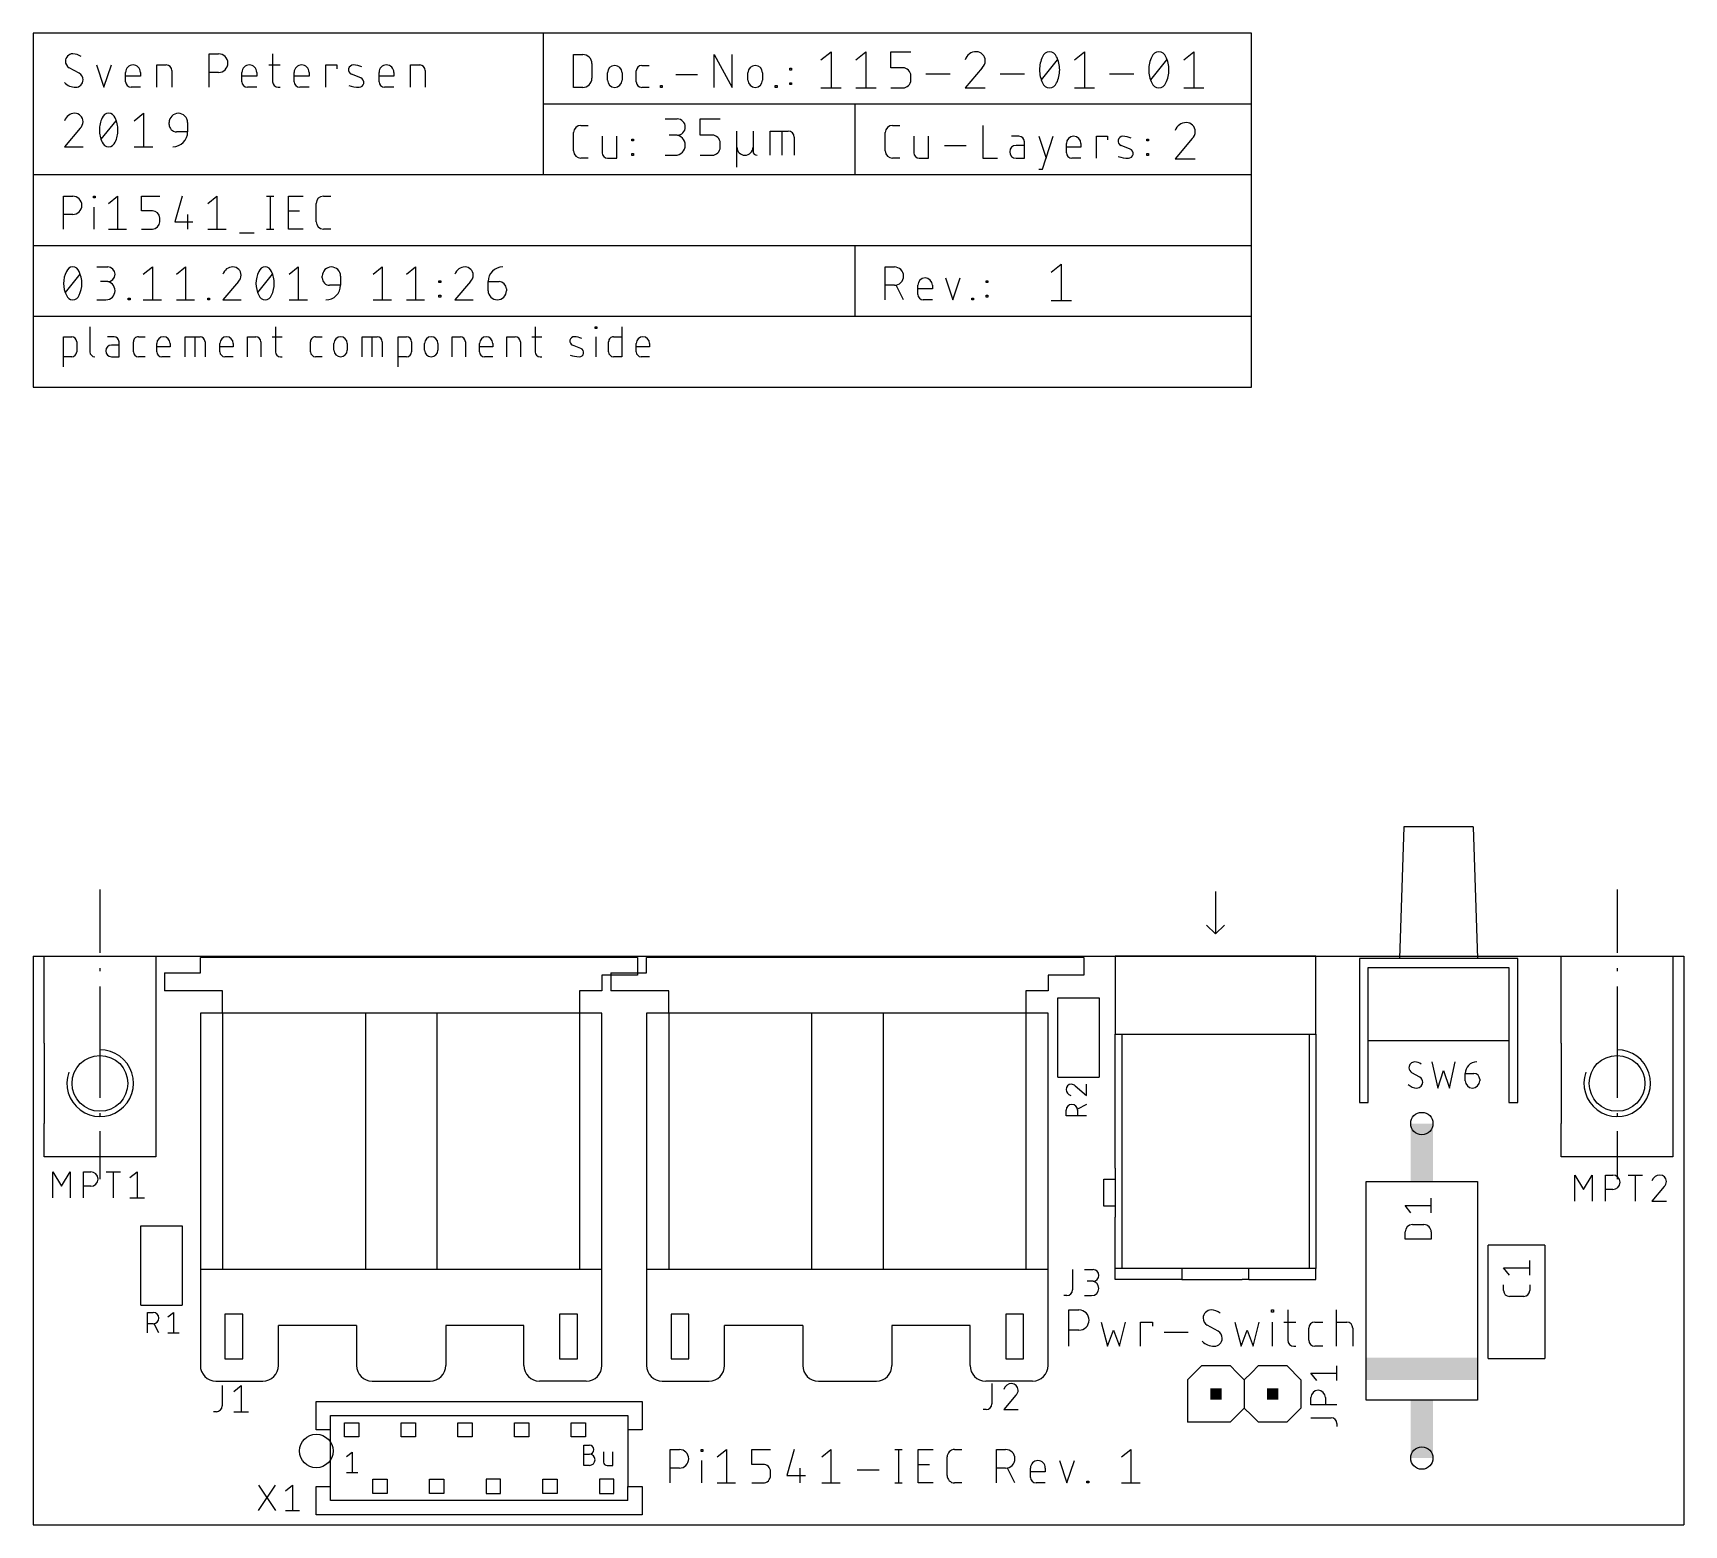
# Model space of a CAD drawing. Extents: x 0 to 74, y 0 to 66.9.
import ezdxf

# ---------------------------------------------------------------- set-up
doc = ezdxf.new("R2010")
doc.units = 0
for name, color, linetype in [('20', 30, 'CONTINUOUS'), ('21', 253, 'CONTINUOUS'), ('25', 253, 'CONTINUOUS'), ('48', 253, 'CONTINUOUS'), ('51', 253, 'CONTINUOUS')]:
    doc.layers.add(name, color=color, linetype=linetype)

# ---------------------------------------------------------------- blocks, each defined once
blk = doc.blocks.new('RECT')
blk.add_solid([(-0.5, -0.5), (0.5, -0.5), (-0.5, 0.5), (0.5, 0.5)])

msp = doc.modelspace()

# ---------------------------------------------------------------- linework, layer by layer
at = {"layer": '20'}
for p, q in [((0, 25.5), (0, 0)), ((0, 25.5), (74, 25.5)), ((74, 25.5), (74, 0)), ((0, 0), (74, 0))]:
    msp.add_line(p, q, dxfattribs=at)
msp.add_circle((12.6975, 3.3175), 0.7493, dxfattribs=at)
at = {"layer": '21'}
for p, q in [((2.5485, 53.7239), (2.5485, 52.602)), ((10.8694, 53.7239), (10.8694, 52.602)), ((22.5046, 53.7239), (22.5046, 52.602)), ((25.2019, 53.6491), (25.2019, 53.7239)), ((25.2019, 53.7239), (25.2767, 53.7239)), ((25.2767, 53.6491), (25.2019, 53.6491)), ((25.2767, 53.7239), (25.2767, 53.6491)), ((26.3968, 53.7239), (26.3968, 52.3777)), ((1.3589, 51.9289), (1.3589, 53.2751)), ((1.3589, 53.2751), (1.7328, 53.2751)), ((1.9572, 53.0508), (1.9572, 52.602)), ((3.632, 53.2751), (3.3329, 53.2751)), ((3.8564, 52.9012), (3.5199, 52.9012)), ((3.8564, 52.3777), (3.8564, 53.0508)), ((4.5006, 52.602), (4.5006, 53.0508)), ((4.725, 53.2751), (5.0241, 53.2751)), ((5.5481, 52.602), (5.5481, 52.976)), ((6.1464, 52.8264), (5.5481, 52.8264)), ((6.1464, 52.976), (6.1464, 52.8264)), ((6.813, 52.3777), (6.813, 53.2751)), ((6.813, 53.2751), (7.4861, 53.2751)), ((7.2617, 52.3777), (7.2617, 53.2751)), ((7.7105, 53.0508), (7.7105, 52.3777)), ((8.3771, 52.602), (8.3771, 52.976)), ((8.9754, 52.8264), (8.3771, 52.8264)), ((8.9754, 52.976), (8.9754, 52.8264)), ((9.609, 52.3777), (9.609, 53.2751)), ((9.609, 53.2751), (9.983, 53.2751)), ((10.2074, 53.0508), (10.2074, 52.3777)), ((10.7198, 53.2751), (11.1685, 53.2751)), ((12.44, 52.602), (12.44, 53.0508)), ((12.6643, 53.2751), (12.9635, 53.2751)), ((13.4875, 52.6768), (13.4875, 52.976)), ((14.0858, 52.976), (14.0858, 52.6768)), ((14.7524, 52.3777), (14.7524, 53.2751)), ((14.7524, 53.2751), (15.4255, 53.2751)), ((15.2011, 52.3777), (15.2011, 53.2751)), ((15.6498, 53.0508), (15.6498, 52.3777)), ((16.3706, 51.9289), (16.3706, 53.2751)), ((16.3706, 53.2751), (16.7446, 53.2751)), ((16.969, 53.0508), (16.969, 52.602)), ((17.5484, 52.6768), (17.5484, 52.976)), ((18.1467, 52.976), (18.1467, 52.6768)), ((18.7804, 52.3777), (18.7804, 53.2751)), ((18.7804, 53.2751), (19.1543, 53.2751)), ((19.3787, 53.0508), (19.3787, 52.3777)), ((20.0123, 52.602), (20.0123, 52.976)), ((20.6106, 52.8264), (20.0123, 52.8264)), ((20.6106, 52.976), (20.6106, 52.8264)), ((21.2443, 52.3777), (21.2443, 53.2751)), ((21.2443, 53.2751), (21.6182, 53.2751)), ((21.8426, 53.0508), (21.8426, 52.3777)), ((22.355, 53.2751), (22.8038, 53.2751)), ((24.5594, 52.7516), (24.1854, 52.9012)), ((25.2393, 52.3777), (25.2393, 53.2751)), ((25.7985, 52.602), (25.7985, 53.0508)), ((26.0229, 53.2751), (26.3968, 53.2751)), ((27.0391, 52.602), (27.0391, 52.976)), ((27.6374, 52.8264), (27.0391, 52.8264)), ((27.6374, 52.976), (27.6374, 52.8264)), ((1.7328, 52.3777), (1.3589, 52.3777)), ((3.5199, 52.3777), (3.8564, 52.3777)), ((5.0241, 52.3777), (4.725, 52.3777)), ((6.1464, 52.3777), (5.7725, 52.3777)), ((8.9754, 52.3777), (8.6014, 52.3777)), ((11.0937, 52.3777), (11.1685, 52.3777)), ((12.9635, 52.3777), (12.6643, 52.3777)), ((16.7446, 52.3777), (16.3706, 52.3777)), ((20.6106, 52.3777), (20.2367, 52.3777)), ((22.729, 52.3777), (22.8038, 52.3777)), ((26.3968, 52.3777), (26.0229, 52.3777)), ((27.6374, 52.3777), (27.2635, 52.3777)), ((61.45, 31.3), (61.25, 25.4)), ((64.55, 31.3), (61.45, 31.3)), ((64.55, 31.3), (64.75, 25.4)), ((53, 28.4), (53, 26.5)), ((53, 26.5), (52.6, 26.9)), ((53, 26.5), (53.4, 26.9)), ((0.5, 25.5), (5.5, 25.5)), ((0.5, 21.6), (0.5, 25.5)), ((5.5, 25.5), (5.5, 21.6)), ((27.1, 25.45), (7.5, 25.45)), ((7.5, 24.75), (7.5, 25.45)), ((27.1, 25.45), (27.1, 24.65)), ((47.1, 25.45), (27.5, 25.45)), ((27.5, 24.75), (27.5, 25.45)), ((47.1, 25.45), (47.1, 24.65)), ((57.5, 25.5), (48.5, 25.5)), ((48.5, 25.5), (48.5, 22)), ((57.5, 22), (57.5, 25.5)), ((61.25, 25.4), (59.45, 25.4)), ((59.45, 25.4), (59.45, 21.55)), ((64.75, 25.4), (61.25, 25.4)), ((66.55, 25.4), (64.75, 25.4)), ((66.55, 21.55), (66.55, 25.4)), ((68.5, 25.5), (73.5, 25.5)), ((68.5, 21.6), (68.5, 25.5)), ((73.5, 25.5), (73.5, 21.6)), ((5.9, 24.75), (5.9, 23.95)), ((5.9, 24.75), (7.5, 24.75)), ((27.1, 24.65), (25.5, 24.65)), ((25.5, 24.65), (25.5, 23.95)), ((25.9, 24.75), (25.9, 23.95)), ((25.9, 24.75), (27.5, 24.75)), ((47.1, 24.65), (45.5, 24.65)), ((45.5, 24.65), (45.5, 23.95)), ((59.85, 21.7), (59.85, 25)), ((59.85, 25), (66.15, 25)), ((66.15, 25), (66.15, 21.7)), ((8.5, 23.95), (5.9, 23.95)), ((8.5, 22.95), (8.5, 23.95)), ((25.5, 23.95), (24.5, 23.95)), ((24.5, 23.95), (24.5, 22.95)), ((28.5, 23.95), (25.9, 23.95)), ((28.5, 22.95), (28.5, 23.95)), ((45.5, 23.95), (44.5, 23.95)), ((44.5, 23.95), (44.5, 22.95)), ((8.5, 22.95), (7.5, 22.95)), ((7.5, 22.95), (7.5, 11.45)), ((10.3, 22.95), (8.5, 22.95)), ((8.5, 22.95), (8.5, 14.05)), ((14.9, 22.95), (12.7, 22.95)), ((18.1, 22.95), (14.9, 22.95)), ((14.9, 22.95), (14.9, 11.45)), ((20.3, 22.95), (18.1, 22.95)), ((18.1, 22.95), (18.1, 11.45)), ((24.5, 22.95), (22.7, 22.95)), ((25.5, 22.95), (24.5, 22.95)), ((24.5, 22.95), (24.5, 14.05)), ((25.5, 11.45), (25.5, 22.95)), ((28.5, 22.95), (27.5, 22.95)), ((27.5, 22.95), (27.5, 11.45)), ((30.3, 22.95), (28.5, 22.95)), ((28.5, 22.95), (28.5, 14.05)), ((34.9, 22.95), (32.7, 22.95)), ((38.1, 22.95), (34.9, 22.95)), ((34.9, 22.95), (34.9, 11.45)), ((40.3, 22.95), (38.1, 22.95)), ((38.1, 22.95), (38.1, 11.45)), ((44.5, 22.95), (42.7, 22.95)), ((45.5, 22.95), (44.5, 22.95)), ((44.5, 22.95), (44.5, 14.05)), ((45.5, 11.45), (45.5, 22.95)), ((45.9329, 20.072), (45.9329, 23.628)), ((45.9329, 23.628), (47.7871, 23.628)), ((47.7871, 23.628), (47.7871, 20.072)), ((48.5, 22), (48.8, 22)), ((48.5, 16), (48.5, 22)), ((48.8, 22), (57.2, 22)), ((48.8, 22), (48.8, 15.8)), ((57.2, 22), (57.5, 22)), ((57.2, 22), (57.2, 11.5)), ((57.5, 22), (57.5, 11.5)), ((59.85, 21.5), (59.85, 21.7)), ((66.15, 21.7), (59.85, 21.7)), ((66.15, 21.7), (66.15, 21.5)), ((45.9329, 20.072), (47.7871, 20.072)), ((59.45, 19.35), (59.45, 18.95)), ((59.85, 18.95), (59.85, 19.4)), ((66.15, 19.4), (66.15, 18.95)), ((66.55, 18.95), (66.55, 19.35)), ((59.45, 18.95), (59.85, 18.95)), ((66.15, 18.95), (66.55, 18.95)), ((0.5, 16.5), (0.5, 18)), ((5.5, 18), (5.5, 16.5)), ((68.5, 16.5), (68.5, 18)), ((73.5, 18), (73.5, 16.5)), ((5.5, 16.5), (0.5, 16.5)), ((73.5, 16.5), (68.5, 16.5)), ((59.75, 5.6), (59.75, 15.4)), ((59.75, 15.4), (64.75, 15.4)), ((64.75, 15.4), (64.75, 5.6)), ((4.8329, 9.852), (4.8329, 13.408)), ((4.8329, 13.408), (6.6871, 13.408)), ((6.6871, 13.408), (6.6871, 9.852)), ((48.5, 11.5), (48.5, 13.8)), ((48.8, 14), (48.8, 11.5)), ((8.5, 11.85), (8.5, 11.45)), ((24.5, 11.85), (24.5, 11.45)), ((28.5, 11.85), (28.5, 11.45)), ((44.5, 11.85), (44.5, 11.45)), ((65.23, 7.46), (65.23, 12.54)), ((67.77, 12.54), (65.23, 12.54)), ((67.77, 12.54), (67.77, 7.46)), ((7.5, 11.45), (7.5, 7.15)), ((8.5, 11.45), (7.5, 11.45)), ((10.9, 11.45), (8.5, 11.45)), ((14.9, 11.45), (12.1, 11.45)), ((18.1, 11.45), (14.9, 11.45)), ((20.9, 11.45), (18.1, 11.45)), ((24.5, 11.45), (22.1, 11.45)), ((25.5, 11.45), (24.5, 11.45)), ((25.5, 7.15), (25.5, 11.45)), ((27.5, 11.45), (27.5, 7.15)), ((28.5, 11.45), (27.5, 11.45)), ((30.9, 11.45), (28.5, 11.45)), ((34.9, 11.45), (32.1, 11.45)), ((38.1, 11.45), (34.9, 11.45)), ((40.9, 11.45), (38.1, 11.45)), ((44.5, 11.45), (42.1, 11.45)), ((45.5, 11.45), (44.5, 11.45)), ((45.5, 7.15), (45.5, 11.45)), ((48.8, 11.5), (48.5, 11.5)), ((48.5, 11), (48.5, 11.5)), ((51.5, 11.5), (48.8, 11.5)), ((51.8, 11.5), (51.5, 11.5)), ((51.5, 11.5), (51.5, 11)), ((54.5, 11.5), (54.2, 11.5)), ((57.2, 11.5), (54.5, 11.5)), ((54.5, 11), (54.5, 11.5)), ((57.5, 11.5), (57.2, 11.5)), ((57.5, 11), (57.5, 11.5)), ((51.5, 11), (48.5, 11)), ((51.5, 11), (51.8, 11)), ((54.5, 11), (54.2, 11)), ((54.5, 11), (57.5, 11)), ((4.8329, 9.852), (6.6871, 9.852)), ((46.4312, 8.0137), (46.4312, 9.6393)), ((46.4312, 9.6393), (46.8828, 9.6393)), ((55.5179, 9.549), (55.5179, 9.6393)), ((55.5179, 9.6393), (55.6082, 9.6393)), ((55.6082, 9.6393), (55.6082, 9.549)), ((56.2427, 9.6393), (56.2427, 8.2846)), ((58.4322, 8.0137), (58.4322, 9.6393)), ((8.6, 9.45), (8.6, 7.45)), ((9.4, 9.45), (8.6, 9.45)), ((9.4, 7.45), (9.4, 9.45)), ((11, 7.15), (11, 8.95)), ((14.5, 8.95), (11, 8.95)), ((14.5, 8.95), (14.5, 7.15)), ((18.5, 8.95), (18.5, 7.15)), ((22, 8.95), (18.5, 8.95)), ((22, 7.15), (22, 8.95)), ((23.6, 9.45), (23.6, 7.45)), ((24.4, 9.45), (23.6, 9.45)), ((24.4, 7.45), (24.4, 9.45)), ((28.6, 9.45), (28.6, 7.45)), ((29.4, 9.45), (28.6, 9.45)), ((29.4, 7.45), (29.4, 9.45)), ((31, 7.15), (31, 8.95)), ((34.5, 8.95), (31, 8.95)), ((34.5, 8.95), (34.5, 7.15)), ((38.5, 8.95), (38.5, 7.15)), ((42, 8.95), (38.5, 8.95)), ((42, 7.15), (42, 8.95)), ((43.6, 9.45), (43.6, 7.45)), ((44.4, 9.45), (43.6, 9.45)), ((44.4, 7.45), (44.4, 9.45)), ((47.8829, 9.0974), (48.1538, 8.0137)), ((48.6957, 8.0137), (48.9666, 9.0974)), ((49.6351, 8.0137), (49.6351, 9.0974)), ((49.6351, 9.0974), (50.177, 9.0974)), ((50.177, 9.0974), (50.177, 8.9168)), ((53.1246, 8.691), (52.6278, 8.962)), ((53.8749, 9.0974), (54.1458, 8.0137)), ((54.6877, 8.0137), (54.9586, 9.0974)), ((55.6082, 9.549), (55.5179, 9.549)), ((55.563, 8.0137), (55.563, 9.0974)), ((56.062, 9.0974), (56.6039, 9.0974)), ((57.4544, 9.0974), (57.8157, 9.0974)), ((58.4322, 9.0974), (58.8838, 9.0974)), ((46.8828, 8.7362), (46.4312, 8.7362)), ((48.1538, 8.0137), (48.4248, 8.7362)), ((48.4248, 8.7362), (48.6957, 8.0137)), ((50.6965, 8.6459), (51.7803, 8.6459)), ((54.1458, 8.0137), (54.4168, 8.7362)), ((54.4168, 8.7362), (54.6877, 8.0137)), ((57.1835, 8.2846), (57.1835, 8.8265)), ((59.1547, 8.8265), (59.1547, 8.0137)), ((8.6, 7.45), (9.4, 7.45)), ((23.6, 7.45), (24.4, 7.45)), ((28.6, 7.45), (29.4, 7.45)), ((43.6, 7.45), (44.4, 7.45)), ((56.5136, 8.0137), (56.6039, 8.0137)), ((57.8157, 8.0137), (57.4544, 8.0137)), ((65.23, 7.46), (67.77, 7.46)), ((52.3875, 7.1438), (51.7525, 6.5088)), ((52.3875, 7.1438), (53.6575, 7.1438)), ((53.6575, 7.1438), (53.975, 6.8262)), ((54.61, 6.8262), (54.9275, 7.1438)), ((54.9275, 7.1438), (56.1975, 7.1438)), ((56.1975, 7.1438), (56.8325, 6.5088)), ((8.2, 6.45), (10.3, 6.45)), ((8.4765, 6.2492), (8.4765, 5.3404)), ((9.0038, 5.9896), (9.3284, 6.2492)), ((9.3284, 6.2492), (9.3284, 5.0808)), ((15.2, 6.45), (17.8, 6.45)), ((24.8, 6.45), (22.7, 6.45)), ((28.2, 6.45), (30.3, 6.45)), ((35.2, 6.45), (37.8, 6.45)), ((44.8, 6.45), (42.7, 6.45)), ((42.9803, 6.3405), (42.9803, 5.4317)), ((51.7525, 6.5088), (51.7525, 5.2388)), ((56.8325, 6.5088), (56.8325, 5.2388)), ((12.6975, 4.27), (12.6975, 5.54)), ((12.6975, 5.54), (27.3025, 5.54)), ((27.3025, 5.54), (27.3025, 4.27)), ((44.0593, 5.8212), (43.5076, 5.1721)), ((51.7525, 5.2388), (51.7525, 4.6037)), ((56.8325, 5.2388), (56.1975, 4.6037)), ((64.75, 5.6), (59.75, 5.6)), ((8.2169, 5.0808), (8.087, 5.0808)), ((9.0038, 5.0808), (9.653, 5.0808)), ((13.3325, 4.27), (13.3325, 4.905)), ((13.3325, 4.905), (26.6675, 4.905)), ((13.9675, 3.9525), (13.9675, 4.5875)), ((13.9675, 4.5875), (14.6025, 4.5875)), ((14.6025, 4.5875), (14.6025, 3.9525)), ((16.5075, 3.9525), (16.5075, 4.5875)), ((16.5075, 4.5875), (17.1425, 4.5875)), ((17.1425, 4.5875), (17.1425, 3.9525)), ((19.0475, 3.9525), (19.0475, 4.5875)), ((19.0475, 4.5875), (19.6825, 4.5875)), ((19.6825, 4.5875), (19.6825, 3.9525)), ((21.5875, 3.9525), (21.5875, 4.5875)), ((21.5875, 4.5875), (22.2225, 4.5875)), ((22.2225, 4.5875), (22.2225, 3.9525)), ((24.1275, 3.9525), (24.1275, 4.5875)), ((24.1275, 4.5875), (24.7625, 4.5875)), ((24.7625, 4.5875), (24.7625, 3.9525)), ((26.6675, 4.905), (26.6675, 4.27)), ((42.7206, 5.1721), (42.5908, 5.1721)), ((43.5076, 5.1721), (44.1567, 5.1721)), ((53.6575, 4.6037), (51.7525, 4.6037)), ((53.975, 4.9213), (53.6575, 4.6037)), ((54.9275, 4.6037), (54.61, 4.9213)), ((56.1975, 4.6037), (54.9275, 4.6037)), ((13.3325, 4.27), (12.6975, 4.27)), ((13.3325, 1.73), (13.3325, 4.27)), ((14.6025, 3.9525), (13.9675, 3.9525)), ((17.1425, 3.9525), (16.5075, 3.9525)), ((19.6825, 3.9525), (19.0475, 3.9525)), ((22.2225, 3.9525), (21.5875, 3.9525)), ((24.7625, 3.9525), (24.1275, 3.9525)), ((27.3025, 4.27), (26.6675, 4.27)), ((26.6675, 4.27), (26.6675, 1.73)), ((14.0437, 3.0635), (14.2977, 3.2667)), ((14.2977, 3.2667), (14.2977, 2.3523)), ((24.6863, 2.6698), (24.6863, 3.5842)), ((24.6863, 3.5842), (24.9403, 3.5842)), ((24.6863, 3.1778), (24.9403, 3.1778)), ((25.5753, 3.2794), (25.5753, 2.8222)), ((25.9817, 2.6698), (25.9817, 3.2794)), ((28.556, 1.886), (28.556, 3.3845)), ((28.556, 3.3845), (28.9722, 3.3845)), ((29.9409, 3.3013), (29.9409, 3.3845)), ((29.9409, 3.3845), (30.0241, 3.3845)), ((30.0241, 3.3013), (29.9409, 3.3013)), ((30.0241, 3.3845), (30.0241, 3.3013)), ((30.6604, 3.0515), (31.0767, 3.3845)), ((31.0767, 3.3845), (31.0767, 1.886)), ((32.2235, 2.7185), (32.2235, 3.3845)), ((32.2235, 3.3845), (33.0561, 3.3845)), ((34.1197, 3.3845), (33.7867, 2.219)), ((35.3498, 3.0515), (35.766, 3.3845)), ((35.766, 3.3845), (35.766, 1.886)), ((38.6216, 3.3845), (38.9546, 3.3845)), ((38.7881, 3.3845), (38.7881, 1.886)), ((39.6789, 1.886), (39.6789, 3.3845)), ((39.6789, 3.3845), (40.345, 3.3845)), ((40.9711, 2.219), (40.9711, 3.0515)), ((41.3041, 3.3845), (41.6371, 3.3845)), ((43.1792, 1.886), (43.1792, 3.3845)), ((43.1792, 3.3845), (43.5955, 3.3845)), ((48.7926, 3.0515), (49.2089, 3.3845)), ((49.2089, 3.3845), (49.2089, 1.886)), ((14.0437, 2.3523), (14.5517, 2.3523)), ((24.9403, 2.6698), (24.6863, 2.6698)), ((25.7277, 2.6698), (25.9817, 2.6698)), ((28.9722, 2.552), (28.556, 2.552)), ((29.9825, 1.886), (29.9825, 2.885)), ((32.7231, 2.7185), (32.2235, 2.7185)), ((33.0561, 2.219), (33.0561, 2.3855)), ((34.3694, 2.552), (34.3694, 1.886)), ((36.9338, 2.4687), (37.9329, 2.4687)), ((39.6789, 2.7185), (40.1784, 2.7185)), ((43.5955, 2.552), (43.1792, 2.552)), ((44.0117, 1.886), (43.6787, 2.552)), ((44.7076, 2.1357), (44.7076, 2.552)), ((45.3736, 2.3855), (44.7076, 2.3855)), ((45.3736, 2.552), (45.3736, 2.3855)), ((46.0102, 2.885), (46.3432, 1.886)), ((46.3432, 1.886), (46.6762, 2.885)), ((12.6975, 0.46), (12.6975, 1.73)), ((12.6975, 1.73), (13.3325, 1.73)), ((13.3325, 1.095), (13.3325, 1.73)), ((15.2375, 1.4125), (15.2375, 2.0475)), ((15.2375, 2.0475), (15.8725, 2.0475)), ((15.8725, 2.0475), (15.8725, 1.4125)), ((17.7775, 1.4125), (17.7775, 2.0475)), ((17.7775, 2.0475), (18.4125, 2.0475)), ((18.4125, 2.0475), (18.4125, 1.4125)), ((20.9525, 2.0475), (20.3175, 2.0475)), ((20.3175, 2.0475), (20.3175, 1.4125)), ((20.9525, 1.4125), (20.9525, 2.0475)), ((22.8575, 1.4125), (22.8575, 2.0475)), ((22.8575, 2.0475), (23.4925, 2.0475)), ((23.4925, 2.0475), (23.4925, 1.4125)), ((26.0325, 2.0475), (25.3975, 2.0475)), ((25.3975, 2.0475), (25.3975, 1.4125)), ((26.0325, 1.4125), (26.0325, 2.0475)), ((26.6675, 1.73), (27.3025, 1.73)), ((26.6675, 1.095), (26.6675, 1.73)), ((27.3025, 1.73), (27.3025, 0.46)), ((30.6604, 1.886), (31.493, 1.886)), ((32.2235, 1.886), (32.7231, 1.886)), ((33.7867, 2.219), (34.6192, 2.219)), ((35.3498, 1.886), (36.1823, 1.886)), ((38.6216, 1.886), (38.9546, 1.886)), ((40.345, 1.886), (39.6789, 1.886)), ((41.6371, 1.886), (41.3041, 1.886)), ((45.3736, 1.886), (44.9573, 1.886)), ((47.2394, 1.886), (47.2394, 1.9692)), ((47.2394, 1.9692), (47.3227, 1.9692)), ((47.3227, 1.886), (47.2394, 1.886)), ((47.3227, 1.9692), (47.3227, 1.886)), ((48.7926, 1.886), (49.6252, 1.886)), ((26.6675, 1.095), (13.3325, 1.095)), ((15.8725, 1.4125), (15.2375, 1.4125)), ((18.4125, 1.4125), (17.7775, 1.4125)), ((20.3175, 1.4125), (20.9525, 1.4125)), ((23.4925, 1.4125), (22.8575, 1.4125)), ((25.3975, 1.4125), (26.0325, 1.4125)), ((27.3025, 0.46), (12.6975, 0.46))]:
    msp.add_line(p, q, dxfattribs=at)
for centre, radius, start, end in [((1.7328, 53.0508), 0.2244, 0, 90), ((1.7328, 52.602), 0.2244, 270.0008, 0), ((2.7729, 52.602), 0.2244, 180, 270), ((3.5199, 52.6394), 0.2618, 90, 270), ((3.632, 53.0508), 0.2244, 0, 90), ((4.725, 53.0508), 0.2244, 89.9992, 180), ((4.725, 52.602), 0.2244, 180, 270), ((5.8473, 52.976), 0.2992, 0, 180), ((5.7725, 52.602), 0.2244, 180, 270), ((7.4861, 53.0508), 0.2244, 0, 90), ((8.6762, 52.976), 0.2992, 0, 180), ((8.6014, 52.602), 0.2244, 180, 270), ((9.983, 53.0508), 0.2244, 0, 90), ((11.0937, 52.602), 0.2244, 180, 270), ((12.6643, 53.0508), 0.2244, 89.9992, 180), ((12.6643, 52.602), 0.2244, 180, 270), ((13.7866, 52.976), 0.2992, 0, 180), ((13.7866, 52.6768), 0.2992, 180, 0), ((15.4255, 53.0508), 0.2244, 0, 90), ((16.7446, 53.0508), 0.2244, 0, 90), ((16.7446, 52.602), 0.2244, 270.0008, 0), ((17.8475, 52.976), 0.2992, 0, 180), ((17.8475, 52.6768), 0.2992, 180, 0), ((19.1543, 53.0508), 0.2244, 0, 90), ((20.3115, 52.976), 0.2992, 0, 180), ((20.2367, 52.602), 0.2244, 180, 270), ((21.6182, 53.0508), 0.2244, 0, 90), ((22.729, 52.602), 0.2244, 180, 270), ((24.2574, 53.0812), 0.1939, 89.181, 248.1986), ((24.2481, 52.4259), 0.8493, 65.7609, 89.181), ((24.4874, 52.5715), 0.1939, 269.181, 68.1986), ((26.0229, 53.0508), 0.2244, 89.9992, 180), ((26.0229, 52.602), 0.2244, 180, 270), ((27.3382, 52.976), 0.2992, 0, 180), ((27.2635, 52.602), 0.2244, 180, 270), ((24.5027, 53.646), 1.2684, 250.2096, 269.181), ((46.8828, 9.1877), 0.4516, 270, 90), ((52.8085, 9.2781), 0.3612, 89.9995, 180), ((52.8085, 8.962), 0.6773, 53.1301, 89.9995), ((52.8141, 9.2781), 0.3669, 179.9998, 239.49), ((57.4544, 8.8265), 0.2709, 90, 180), ((58.8838, 8.8265), 0.2709, 0.0007, 90), ((52.9439, 8.7768), 0.7631, 224.7608, 269.9999), ((52.9439, 8.3749), 0.3612, 270, 0), ((52.9383, 8.3749), 0.3669, 0, 59.4898), ((56.5136, 8.2846), 0.2709, 180, 270), ((57.4544, 8.2846), 0.2709, 180, 270), ((8.2, 7.15), 0.7, 180, 270), ((10.3, 7.15), 0.7, 270, 0), ((15.2, 7.15), 0.7, 180, 270), ((17.8, 7.15), 0.7, 270, 0), ((22.7, 7.15), 0.7, 180, 270), ((24.8, 7.15), 0.7, 270, 0), ((28.2, 7.15), 0.7, 180, 270), ((30.3, 7.15), 0.7, 270, 0), ((35.2, 7.15), 0.7, 180, 270), ((37.8, 7.15), 0.7, 270, 0), ((42.7, 7.15), 0.7, 180, 270), ((44.8, 7.15), 0.7, 270, 0), ((43.8646, 5.9652), 0.3753, 90.0001, 162.0549), ((43.8646, 6.0484), 0.2921, 0, 90), ((43.843, 6.0484), 0.3138, 313.604, 359.9996), ((8.2169, 5.3404), 0.2596, 270, 0), ((42.7206, 5.4317), 0.2596, 270, 0), ((24.9403, 3.381), 0.2032, 270, 90), ((24.9403, 2.9238), 0.254, 270, 90), ((28.9722, 2.9683), 0.4163, 270, 90), ((41.3041, 3.0515), 0.333, 90.0005, 180), ((43.5955, 2.9683), 0.4163, 270, 90), ((25.7277, 2.8222), 0.1524, 180, 270), ((32.7231, 2.3855), 0.333, 0, 90), ((45.0406, 2.552), 0.333, 0, 180), ((32.7231, 2.219), 0.333, 270, 0.0005), ((41.3041, 2.219), 0.333, 180, 270), ((44.9573, 2.1357), 0.2498, 180, 270)]:
    msp.add_arc(centre, radius, start, end, dxfattribs=at)
at = {"layer": '25'}
for p, q in [((62.7046, 20.7605), (62.9643, 19.5921)), ((63.4835, 19.5921), (63.7432, 20.7605)), ((62.1613, 20.0789), (61.8043, 20.2736)), ((62.9643, 19.5921), (63.2239, 20.371)), ((63.2239, 20.371), (63.4835, 19.5921)), ((64.1947, 20.2412), (64.5842, 20.2412)), ((64.1947, 19.9166), (64.1947, 20.2412)), ((64.8439, 19.9815), (64.8439, 19.9166)), ((46.714, 19.6844), (47.2219, 19.2526)), ((47.2219, 19.2526), (47.2219, 19.7606)), ((46.3075, 18.3448), (46.3075, 18.5988)), ((47.2219, 18.8528), (46.8156, 18.6496)), ((46.8156, 18.5988), (46.8156, 18.3448)), ((47.2219, 18.3448), (46.3075, 18.3448)), ((0.8896, 14.6683), (0.8896, 15.8367)), ((0.8896, 15.8367), (1.279, 15.1876)), ((1.279, 15.1876), (1.6685, 15.8367)), ((1.6685, 15.8367), (1.6685, 14.6683)), ((2.2668, 14.6683), (2.2668, 15.8367)), ((2.2668, 15.8367), (2.5913, 15.8367)), ((3.2786, 15.8367), (3.9277, 15.8367)), ((3.6031, 14.6683), (3.6031, 15.8367)), ((4.3454, 15.5771), (4.6699, 15.8367)), ((4.6699, 15.8367), (4.6699, 14.6683)), ((69.1095, 14.5233), (69.1095, 15.6917)), ((69.1095, 15.6917), (69.499, 15.0426)), ((69.499, 15.0426), (69.8885, 15.6917)), ((69.8885, 15.6917), (69.8885, 14.5233)), ((70.4868, 14.5233), (70.4868, 15.6917)), ((70.4868, 15.6917), (70.8113, 15.6917)), ((71.4986, 15.6917), (72.1477, 15.6917)), ((71.8231, 14.5233), (71.8231, 15.6917)), ((2.5913, 15.1876), (2.2668, 15.1876)), ((70.8113, 15.0426), (70.4868, 15.0426)), ((73.1171, 15.1724), (72.5654, 14.5233)), ((4.3454, 14.6683), (4.9945, 14.6683)), ((61.7604, 14.0001), (61.5008, 14.3246)), ((61.5008, 14.3246), (62.6692, 14.3246)), ((62.6692, 14.0001), (62.6692, 14.6492)), ((72.5654, 14.5233), (73.2145, 14.5233)), ((61.8254, 13.4681), (62.3446, 13.4681)), ((61.5008, 12.819), (61.5008, 13.1435)), ((62.6692, 12.819), (61.5008, 12.819)), ((62.6692, 13.1435), (62.6692, 12.819)), ((67.0842, 11.2051), (67.0842, 11.8542)), ((46.5978, 11.4517), (46.5978, 10.5429)), ((47.1251, 11.4517), (47.5146, 11.4517)), ((66.1754, 11.2051), (65.9158, 11.5296)), ((65.9158, 11.5296), (67.0842, 11.5296)), ((47.5146, 10.9324), (47.2549, 10.9324)), ((65.9158, 10.5089), (65.9158, 10.7686)), ((67.0842, 10.7686), (67.0842, 10.5089)), ((46.3381, 10.2833), (46.2083, 10.2833)), ((47.1251, 10.2833), (47.4496, 10.2833)), ((66.8246, 10.2493), (66.1754, 10.2493)), ((5.1311, 8.6193), (5.1311, 9.5337)), ((5.1311, 9.5337), (5.3851, 9.5337)), ((5.3851, 9.0257), (5.1311, 9.0257)), ((5.6391, 8.6193), (5.4359, 9.0257)), ((6.0388, 9.3305), (6.2928, 9.5337)), ((6.2928, 9.5337), (6.2928, 8.6193)), ((6.0388, 8.6193), (6.5468, 8.6193)), ((57.5366, 6.4794), (57.277, 6.804)), ((57.277, 6.804), (58.4454, 6.804)), ((58.4454, 6.4794), (58.4454, 7.1285)), ((57.277, 5.3914), (57.277, 5.716)), ((58.4454, 5.3914), (57.277, 5.3914)), ((57.9261, 5.716), (57.9261, 5.3914)), ((57.277, 4.8091), (58.1858, 4.8091)), ((58.4454, 4.5494), (58.4454, 4.4196)), ((10.1098, 0.6435), (10.8718, 1.7865)), ((10.1098, 1.7865), (10.8718, 0.6435)), ((11.3163, 1.5325), (11.6338, 1.7865)), ((11.6338, 1.7865), (11.6338, 0.6435)), ((11.3163, 0.6435), (11.9512, 0.6435))]:
    msp.add_line(p, q, dxfattribs=at)
for centre, radius, start, end in [((61.9341, 20.5008), 0.2596, 89.9993, 180), ((61.9341, 20.2736), 0.4868, 53.1301, 89.9993), ((64.714, 20.2412), 0.5193, 90.0003, 180), ((61.9382, 20.5008), 0.2637, 179.9998, 239.4902), ((62.0275, 19.8517), 0.2637, 0.0001, 59.4899), ((64.5842, 19.9815), 0.2596, 0, 90), ((46.5361, 19.532), 0.2286, 90, 180), ((46.6012, 19.532), 0.2937, 180, 252.0547), ((46.5361, 19.515), 0.2455, 43.6029, 89.9999), ((62.0315, 20.1406), 0.5485, 224.761, 269.9999), ((62.0315, 19.8517), 0.2596, 270, 0), ((64.5193, 19.9166), 0.3246, 180, 0), ((46.5616, 18.5988), 0.254, 0, 180), ((2.5913, 15.5121), 0.3246, 270, 90), ((70.8113, 15.3671), 0.3246, 270, 90), ((72.9224, 15.3164), 0.3753, 90.0001, 162.0549), ((72.9224, 15.3996), 0.2921, 0, 90), ((72.9007, 15.3996), 0.3138, 313.604, 359.9996), ((61.8254, 13.1435), 0.3246, 90, 180), ((62.3446, 13.1436), 0.3246, 359.9994, 90), ((47.5146, 11.1921), 0.2596, 270, 90), ((46.3381, 10.5429), 0.2596, 270, 0), ((47.4496, 10.6079), 0.3246, 270, 90), ((66.1754, 10.5089), 0.2596, 180.0014, 270), ((66.8246, 10.5089), 0.2596, 270, 0), ((5.3851, 9.2797), 0.254, 270, 90), ((57.6016, 5.716), 0.3246, 0, 180), ((58.1858, 4.5494), 0.2596, 0, 90)]:
    msp.add_arc(centre, radius, start, end, dxfattribs=at)
at = {"layer": '48'}
for p, q in [((22.86, 66.8937), (0, 66.8937)), ((0, 66.8937), (0, 60.5438)), ((54.61, 66.8937), (22.86, 66.8937)), ((22.86, 66.8937), (22.86, 63.7188)), ((54.61, 63.7188), (54.61, 66.8937)), ((7.9024, 64.4617), (7.9024, 65.9603)), ((7.9024, 65.9603), (8.3187, 65.9603)), ((10.7392, 65.9603), (10.7392, 64.7115)), ((24.2316, 64.4554), (24.2316, 65.9286)), ((24.2316, 65.9286), (24.6408, 65.9286)), ((30.5248, 64.4554), (30.5248, 65.9286)), ((30.5248, 65.9286), (31.3432, 64.4554)), ((31.3432, 64.4554), (31.3432, 65.9286)), ((35.3187, 65.6943), (35.7703, 66.0555)), ((35.7703, 66.0555), (35.7703, 64.43)), ((36.8818, 65.6943), (37.3334, 66.0555)), ((37.3334, 66.0555), (37.3334, 64.43)), ((38.4449, 65.3331), (38.4449, 66.0555)), ((38.4449, 66.0555), (39.3481, 66.0555)), ((46.6774, 65.6943), (47.1289, 66.0555)), ((47.1289, 66.0555), (47.1289, 64.43)), ((51.5752, 65.6943), (52.0267, 66.0555)), ((52.0267, 66.0555), (52.0267, 64.43)), ((2.0757, 65.0861), (1.6178, 65.3359)), ((2.8477, 65.4608), (3.1807, 64.4617)), ((3.1807, 64.4617), (3.5137, 65.4608)), ((4.1503, 64.7115), (4.1503, 65.1277)), ((4.8163, 65.1277), (4.8163, 64.9612)), ((5.5571, 64.4617), (5.5571, 65.4608)), ((5.5571, 65.4608), (5.9733, 65.4608)), ((6.2231, 65.211), (6.2231, 64.4617)), ((8.3187, 65.1277), (7.9024, 65.1277)), ((9.3607, 64.7115), (9.3607, 65.1277)), ((10.0267, 65.1277), (10.0267, 64.9612)), ((10.5727, 65.4608), (11.0722, 65.4608)), ((11.7054, 64.7115), (11.7054, 65.1277)), ((12.3714, 65.1277), (12.3714, 64.9612)), ((13.125, 64.4617), (13.125, 65.4608)), ((13.125, 65.4608), (13.6245, 65.4608)), ((13.6245, 65.4608), (13.6245, 65.2943)), ((15.509, 64.7115), (15.509, 65.1277)), ((16.175, 65.1277), (16.175, 64.9612)), ((16.9158, 64.4617), (16.9158, 65.4608)), ((16.9158, 65.4608), (17.332, 65.4608)), ((17.5818, 65.211), (17.5818, 64.4617)), ((25.05, 65.5193), (25.05, 64.8646)), ((27.041, 64.7009), (27.041, 65.192)), ((27.2865, 65.4375), (27.6139, 65.4375)), ((33.9158, 65.2329), (33.9158, 65.3147)), ((33.9158, 65.3147), (33.9976, 65.3147)), ((33.9976, 65.2329), (33.9158, 65.2329)), ((33.9976, 65.3147), (33.9976, 65.2329)), ((38.9868, 65.3331), (38.4449, 65.3331)), ((42.5472, 65.3331), (41.7796, 64.43)), ((45.2046, 64.7912), (45.9271, 65.6943)), ((50.1024, 64.7912), (50.8248, 65.6943)), ((4.8163, 64.9612), (4.1503, 64.9612)), ((4.8163, 64.4617), (4.4, 64.4617)), ((10.0267, 64.9612), (9.3607, 64.9612)), ((10.0267, 64.4617), (9.6104, 64.4617)), ((10.989, 64.4617), (11.0722, 64.4617)), ((12.3714, 64.9612), (11.7054, 64.9612)), ((12.3714, 64.4617), (11.9551, 64.4617)), ((14.6954, 64.878), (14.2791, 65.0445)), ((16.175, 64.9612), (15.509, 64.9612)), ((16.175, 64.4617), (15.7587, 64.4617)), ((24.6408, 64.4554), (24.2316, 64.4554)), ((25.7505, 64.7827), (25.7505, 65.1101)), ((26.4052, 65.1101), (26.4052, 64.7827)), ((27.6139, 64.4554), (27.2865, 64.4554)), ((28.1181, 64.4554), (28.1181, 64.5372)), ((28.1181, 64.5372), (28.2, 64.5372)), ((28.2, 64.4554), (28.1181, 64.4554)), ((28.2, 64.5372), (28.2, 64.4554)), ((28.8077, 65.0283), (29.7898, 65.0283)), ((32.0436, 64.7827), (32.0436, 65.1101)), ((32.6984, 65.1101), (32.6984, 64.7827)), ((33.2716, 64.4554), (33.2716, 64.5372)), ((33.2716, 64.5372), (33.3534, 64.5372)), ((33.3534, 64.4554), (33.2716, 64.4554)), ((33.3534, 64.5372), (33.3534, 64.4554)), ((33.9158, 64.5781), (33.9158, 64.66)), ((33.9158, 64.66), (33.9976, 64.66)), ((33.9976, 64.5781), (33.9158, 64.5781)), ((33.9976, 64.66), (33.9976, 64.5781)), ((35.3187, 64.43), (36.2218, 64.43)), ((36.8818, 64.43), (37.7849, 64.43)), ((38.4449, 64.43), (38.9868, 64.43)), ((39.3481, 64.7912), (39.3481, 64.9718)), ((40.022, 65.0621), (41.1057, 65.0621)), ((41.7796, 64.43), (42.6827, 64.43)), ((43.3566, 65.0621), (44.4404, 65.0621)), ((46.6774, 64.43), (47.5805, 64.43)), ((48.2544, 65.0621), (49.3381, 65.0621)), ((51.5752, 64.43), (52.4783, 64.43)), ((22.86, 63.7188), (22.86, 60.5438)), ((22.86, 63.7188), (36.83, 63.7188)), ((36.83, 63.7188), (54.61, 63.7188)), ((36.83, 63.7188), (36.83, 60.5438)), ((54.61, 60.5438), (54.61, 63.7188)), ((3.0561, 62.1277), (3.7221, 62.9603)), ((4.5359, 62.9603), (4.9522, 63.2933)), ((4.9522, 63.2933), (4.9522, 61.7947)), ((28.3337, 63.0393), (28.8756, 63.0393)), ((29.8968, 62.3168), (29.8968, 63.0393)), ((29.8968, 63.0393), (30.7999, 63.0393)), ((2.1174, 62.6273), (1.4097, 61.7947)), ((6.0991, 62.7938), (6.0991, 62.877)), ((6.9316, 62.4607), (6.4321, 62.4607)), ((6.9316, 62.877), (6.9316, 62.4607)), ((24.2316, 61.6077), (24.2316, 62.4262)), ((24.559, 62.7536), (24.8864, 62.7536)), ((25.5077, 62.2625), (25.5077, 61.5259)), ((26.1624, 61.2804), (26.1624, 62.2625)), ((28.8756, 62.3168), (28.5143, 62.3168)), ((30.4387, 62.3168), (29.8968, 62.3168)), ((31.5494, 60.8718), (31.5494, 62.4974)), ((32.2718, 62.4974), (32.2718, 61.7749)), ((33.037, 61.4137), (33.037, 62.4974)), ((33.037, 62.4974), (33.8498, 62.4974)), ((33.5788, 61.4137), (33.5788, 62.4974)), ((34.1207, 62.2265), (34.1207, 61.4137)), ((38.2016, 61.6077), (38.2016, 62.4262)), ((38.529, 62.7536), (38.8564, 62.7536)), ((39.4777, 62.2625), (39.4777, 61.5259)), ((40.1324, 61.2804), (40.1324, 62.2625)), ((42.5708, 62.7536), (42.5708, 61.2804)), ((44.1889, 62.2625), (43.8615, 62.2625)), ((45.0771, 62.2625), (45.4045, 61.2804)), ((45.2408, 60.7893), (45.7319, 62.2625)), ((47.6643, 61.2804), (47.6643, 62.2625)), ((47.6643, 62.2625), (48.1553, 62.2625)), ((48.1553, 62.2625), (48.1553, 62.0988)), ((1.4097, 61.7947), (2.2423, 61.7947)), ((4.5359, 61.7947), (5.3685, 61.7947)), ((26.8347, 62.0579), (26.8347, 62.1397)), ((26.8347, 62.1397), (26.9166, 62.1397)), ((26.9166, 62.0579), (26.8347, 62.0579)), ((26.8347, 61.4031), (26.8347, 61.485)), ((26.8347, 61.485), (26.9166, 61.485)), ((26.9166, 62.1397), (26.9166, 62.0579)), ((26.9166, 61.485), (26.9166, 61.4031)), ((30.7999, 61.7749), (30.7999, 61.9556)), ((32.2718, 61.7749), (32.2718, 61.5943)), ((40.8501, 61.8533), (41.8322, 61.8533)), ((44.4344, 61.8533), (44.0661, 61.8533)), ((44.4344, 61.2804), (44.4344, 62.017)), ((46.3159, 61.5259), (46.3159, 61.9351)), ((46.9707, 61.7714), (46.3159, 61.7714)), ((46.9707, 61.9351), (46.9707, 61.7714)), ((49.1769, 61.6896), (48.7677, 61.8533)), ((49.9224, 62.0579), (49.9224, 62.1397)), ((49.9224, 62.1397), (50.0043, 62.1397)), ((50.0043, 62.0579), (49.9224, 62.0579)), ((49.9224, 61.4031), (49.9224, 61.485)), ((49.9224, 61.485), (50.0043, 61.485)), ((50.0043, 62.1397), (50.0043, 62.0579)), ((50.0043, 61.485), (50.0043, 61.4031)), ((51.9613, 62.1581), (51.1937, 61.255)), ((24.8864, 61.2804), (24.559, 61.2804)), ((25.7532, 61.2804), (26.1624, 61.2804)), ((26.9166, 61.4031), (26.8347, 61.4031)), ((28.3337, 61.4137), (28.7853, 61.4137)), ((29.8968, 61.4137), (30.4387, 61.4137)), ((38.8564, 61.2804), (38.529, 61.2804)), ((39.7232, 61.2804), (40.1324, 61.2804)), ((42.5708, 61.2804), (43.2256, 61.2804)), ((44.0661, 61.2804), (44.4344, 61.2804)), ((45.0771, 60.7893), (45.2408, 60.7893)), ((46.9707, 61.2804), (46.5615, 61.2804)), ((50.0043, 61.4031), (49.9224, 61.4031)), ((51.1937, 61.255), (52.0968, 61.255)), ((0, 60.5438), (0, 57.3688)), ((0, 60.5438), (22.86, 60.5438)), ((22.86, 60.5438), (36.83, 60.5438)), ((36.83, 60.5438), (54.61, 60.5438)), ((54.61, 57.3688), (54.61, 60.5438)), ((1.3716, 58.1054), (1.3716, 59.5785)), ((1.3716, 59.5785), (1.7808, 59.5785)), ((2.7049, 59.4967), (2.7049, 59.5785)), ((2.7049, 59.5785), (2.7867, 59.5785)), ((2.7867, 59.4967), (2.7049, 59.4967)), ((2.7867, 59.5785), (2.7867, 59.4967)), ((3.3772, 59.2512), (3.7864, 59.5785)), ((3.7864, 59.5785), (3.7864, 58.1054)), ((4.8637, 58.9238), (4.8637, 59.5785)), ((4.8637, 59.5785), (5.6822, 59.5785)), ((6.6777, 59.5785), (6.3503, 58.4327)), ((7.8369, 59.2512), (8.2461, 59.5785)), ((8.2461, 59.5785), (8.2461, 58.1054)), ((10.4609, 59.5785), (10.7883, 59.5785)), ((10.6246, 59.5785), (10.6246, 58.1054)), ((11.4578, 58.1054), (11.4578, 59.5785)), ((11.4578, 59.5785), (12.1126, 59.5785)), ((12.6881, 58.4327), (12.6881, 59.2512)), ((13.0155, 59.5785), (13.3428, 59.5785)), ((1.7808, 58.7601), (1.3716, 58.7601)), ((2.7458, 58.1054), (2.7458, 59.0875)), ((5.3548, 58.9238), (4.8637, 58.9238)), ((5.6822, 58.4327), (5.6822, 58.5964)), ((6.9232, 58.7601), (6.9232, 58.1054)), ((11.4578, 58.9238), (11.9489, 58.9238)), ((3.3772, 58.1054), (4.1956, 58.1054)), ((4.8637, 58.1054), (5.3548, 58.1054)), ((6.3503, 58.4327), (7.1688, 58.4327)), ((7.8369, 58.1054), (8.6553, 58.1054)), ((9.2567, 57.9417), (9.9114, 57.9417)), ((10.4609, 58.1054), (10.7883, 58.1054)), ((12.1126, 58.1054), (11.4578, 58.1054)), ((13.3428, 58.1054), (13.0155, 58.1054)), ((0, 57.3688), (0, 54.1938)), ((0, 57.3688), (36.83, 57.3688)), ((36.83, 57.3688), (54.61, 57.3688)), ((36.83, 57.3688), (36.83, 54.1938)), ((54.61, 54.1938), (54.61, 57.3688)), ((2.8582, 56.4036), (3.3492, 56.4036)), ((4.9394, 56.0762), (5.3486, 56.4036)), ((5.3486, 56.4036), (5.3486, 54.9304)), ((6.426, 56.0762), (6.8352, 56.4036)), ((6.8352, 56.4036), (6.8352, 54.9304)), ((11.4803, 56.0762), (11.8895, 56.4036)), ((11.8895, 56.4036), (11.8895, 54.9304)), ((15.2463, 56.0762), (15.6555, 56.4036)), ((15.6555, 56.4036), (15.6555, 54.9304)), ((16.7329, 56.0762), (17.1421, 56.4036)), ((17.1421, 56.4036), (17.1421, 54.9304)), ((38.2016, 54.9304), (38.2016, 56.4036)), ((38.2016, 56.4036), (38.6108, 56.4036)), ((45.6375, 56.1693), (46.089, 56.5306)), ((46.089, 56.5306), (46.089, 54.9049)), ((1.4534, 55.2577), (2.1082, 56.0762)), ((3.3492, 55.7488), (3.0219, 55.7488)), ((9.2028, 55.7488), (8.5072, 54.9304)), ((10.0756, 55.2577), (10.7303, 56.0762)), ((12.9669, 55.9125), (12.9669, 55.9943)), ((13.7853, 55.5851), (13.2942, 55.5851)), ((13.7853, 55.9943), (13.7853, 55.5851)), ((18.1913, 55.7079), (18.1913, 55.7897)), ((18.1913, 55.7897), (18.2732, 55.7897)), ((18.2732, 55.7079), (18.1913, 55.7079)), ((18.2732, 55.7897), (18.2732, 55.7079)), ((19.6088, 55.7488), (18.9132, 54.9304)), ((20.3997, 55.7488), (20.8908, 55.7488)), ((20.3997, 55.3396), (20.3997, 55.7488)), ((38.6108, 55.5851), (38.2016, 55.5851)), ((39.02, 54.9304), (38.6927, 55.5851)), ((39.6596, 55.1759), (39.6596, 55.5851)), ((40.3143, 55.5851), (40.3143, 55.4214)), ((40.8984, 55.9125), (41.2258, 54.9304)), ((41.2258, 54.9304), (41.5532, 55.9125)), ((42.721, 55.7079), (42.721, 55.7897)), ((42.721, 55.7897), (42.8028, 55.7897)), ((42.8028, 55.7079), (42.721, 55.7079)), ((42.8028, 55.7897), (42.8028, 55.7079)), ((2.8582, 54.9304), (3.2674, 54.9304)), ((4.2671, 54.9304), (4.2671, 55.0122)), ((4.2671, 55.0122), (4.3489, 55.0122)), ((4.3489, 54.9304), (4.2671, 54.9304)), ((4.3489, 55.0122), (4.3489, 54.9304)), ((4.9394, 54.9304), (5.7578, 54.9304)), ((6.426, 54.9304), (7.2444, 54.9304)), ((7.8349, 54.9304), (7.8349, 55.0122)), ((7.8349, 55.0122), (7.9167, 55.0122)), ((7.9167, 54.9304), (7.8349, 54.9304)), ((7.9167, 55.0122), (7.9167, 54.9304)), ((8.5072, 54.9304), (9.3256, 54.9304)), ((11.4803, 54.9304), (12.2987, 54.9304)), ((15.2463, 54.9304), (16.0647, 54.9304)), ((16.7329, 54.9304), (17.5513, 54.9304)), ((18.1913, 55.0531), (18.1913, 55.135)), ((18.1913, 55.135), (18.2732, 55.135)), ((18.2732, 55.0531), (18.1913, 55.0531)), ((18.2732, 55.135), (18.2732, 55.0531)), ((18.9132, 54.9304), (19.7316, 54.9304)), ((21.2182, 55.4214), (21.2182, 55.3396)), ((40.3143, 55.4214), (39.6596, 55.4214)), ((40.3143, 54.9304), (39.9051, 54.9304)), ((42.0768, 54.9304), (42.0768, 55.0122)), ((42.0768, 55.0122), (42.1586, 55.0122)), ((42.1586, 54.9304), (42.0768, 54.9304)), ((42.1586, 55.0122), (42.1586, 54.9304)), ((42.721, 55.0531), (42.721, 55.135)), ((42.721, 55.135), (42.8028, 55.135)), ((42.8028, 55.0531), (42.721, 55.0531)), ((42.8028, 55.135), (42.8028, 55.0531)), ((45.6375, 54.9049), (46.5406, 54.9049)), ((0, 54.1938), (0, 51.0188)), ((0, 54.1938), (36.83, 54.1938)), ((36.83, 54.1938), (54.61, 54.1938)), ((54.61, 51.0188), (54.61, 54.1938)), ((0, 51.0188), (54.61, 51.0188))]:
    msp.add_line(p, q, dxfattribs=at)
for centre, radius, start, end in [((1.7844, 65.6273), 0.333, 90, 180), ((1.7844, 65.3359), 0.6244, 53.1299, 89.9999), ((8.3187, 65.544), 0.4163, 270, 90), ((24.6408, 65.5193), 0.4092, 359.9996, 90), ((42.2763, 65.5334), 0.5221, 90.0001, 162.0549), ((42.2763, 65.6492), 0.4064, 0, 90), ((45.5658, 65.7214), 0.3342, 90.0001, 161.0756), ((45.5658, 65.7214), 0.3342, 18.9248, 90), ((50.4636, 65.7214), 0.3342, 90.0001, 161.0756), ((50.4636, 65.7214), 0.3342, 18.9248, 90), ((1.7895, 65.6273), 0.3382, 179.9999, 239.4904), ((4.4833, 65.1277), 0.333, 0, 180), ((5.9733, 65.211), 0.2498, 0.0014, 90), ((9.6937, 65.1277), 0.333, 0, 180), ((12.0384, 65.1277), 0.333, 0, 180), ((14.3593, 65.2449), 0.2159, 89.1813, 248.1985), ((14.3489, 64.5154), 0.9455, 65.7608, 89.1813), ((15.842, 65.1277), 0.333, 0, 180), ((17.332, 65.211), 0.2498, 0.0014, 90), ((26.0778, 65.1101), 0.3274, 0, 180), ((27.2865, 65.192), 0.2455, 90, 180), ((32.371, 65.1101), 0.3274, 0, 180), ((38.9868, 64.9718), 0.3612, 0, 90), ((42.2462, 65.6492), 0.4365, 313.6036, 359.9997), ((46.4539, 65.2428), 1.3396, 154.0109, 180.0001), ((46.4539, 65.2428), 1.3396, 180, 205.9889), ((44.6777, 65.2428), 1.3396, 334.0111, 360), ((44.6778, 65.2428), 1.3396, 360, 25.9891), ((51.3517, 65.2428), 1.3396, 154.0109, 180.0001), ((51.3517, 65.2428), 1.3396, 180, 205.9889), ((49.5755, 65.2428), 1.3396, 360, 25.9891), ((49.5755, 65.2428), 1.3396, 334.0111, 360), ((1.9092, 65.1652), 0.7035, 224.7598, 270.0006), ((1.9092, 64.7947), 0.333, 270.0005, 360), ((1.904, 64.7947), 0.3382, 0.0001, 59.4892), ((4.4, 64.7115), 0.2498, 180, 270), ((9.6104, 64.7115), 0.2498, 180, 270), ((10.989, 64.7115), 0.2498, 180, 270), ((11.9551, 64.7115), 0.2498, 180, 270), ((14.6323, 65.8736), 1.412, 250.2096, 269.1813), ((14.6152, 64.6775), 0.2159, 269.1813, 68.1985), ((15.7587, 64.7115), 0.2498, 180, 270), ((24.6408, 64.8646), 0.4092, 270.0004, 360), ((26.0778, 64.7827), 0.3274, 180, 0), ((27.2865, 64.7009), 0.2455, 180, 270), ((32.371, 64.7827), 0.3274, 180, 0), ((38.9868, 64.7912), 0.3612, 270, 0), ((45.5658, 64.7641), 0.3342, 198.925, 270), ((45.5658, 64.7641), 0.3342, 269.9999, 341.0745), ((50.4636, 64.7641), 0.3342, 198.925, 270), ((50.4636, 64.7641), 0.3342, 269.9999, 341.0745), ((1.8676, 62.812), 0.4813, 90.0001, 162.0554), ((1.8676, 62.9186), 0.3747, 0, 90), ((1.8398, 62.9186), 0.4024, 313.604, 359.9998), ((4.2078, 62.544), 1.235, 154.011, 180.0001), ((3.3891, 62.9853), 0.308, 90, 161.0754), ((3.3891, 62.9853), 0.308, 18.9245, 90.0001), ((2.5704, 62.544), 1.235, 359.9999, 25.989), ((6.5153, 62.877), 0.4163, 0, 180), ((28.8756, 62.6781), 0.3612, 270, 90), ((4.2078, 62.544), 1.235, 180, 205.9888), ((2.5704, 62.544), 1.235, 334.0112, 0), ((6.4321, 62.7938), 0.333, 180, 270), ((6.2656, 62.4607), 0.666, 270, 0), ((24.559, 62.4262), 0.3274, 90.0005, 180), ((28.7853, 61.8653), 0.4516, 270, 90), ((30.4387, 61.9556), 0.3612, 0, 90), ((33.8498, 62.2265), 0.2709, 0, 90), ((38.529, 62.4262), 0.3274, 90.0005, 180), ((44.1889, 62.017), 0.2455, 0, 90), ((46.6433, 61.9351), 0.3274, 0, 180), ((48.8465, 62.0503), 0.2122, 89.1816, 248.1986), ((48.8362, 61.3331), 0.9294, 65.761, 89.1816), ((51.6904, 62.3584), 0.5221, 90.0001, 162.0549), ((51.6904, 62.4742), 0.4064, 0, 90), ((51.6603, 62.4742), 0.4365, 313.6036, 359.9997), ((3.3891, 62.1027), 0.308, 198.9247, 270.0001), ((3.3891, 62.1027), 0.308, 270, 341.0751), ((24.559, 61.6077), 0.3274, 180, 270), ((25.7532, 61.5259), 0.2455, 180, 270), ((30.4387, 61.7749), 0.3612, 270, 0), ((31.9106, 61.7749), 0.3612, 180, 0), ((32.4525, 61.5943), 0.1806, 180, 270), ((38.529, 61.6077), 0.3274, 180, 270), ((39.7232, 61.5259), 0.2455, 180, 270), ((44.0661, 61.5668), 0.2865, 90, 270), ((46.5615, 61.5259), 0.2455, 180, 270), ((49.0981, 61.4925), 0.2122, 269.1816, 68.1989), ((49.1149, 62.6682), 1.388, 250.2089, 269.1815), ((1.7808, 59.1693), 0.4092, 270, 90), ((13.0155, 59.2512), 0.3274, 90.0005, 180), ((5.3548, 58.5964), 0.3274, 0, 90), ((5.3548, 58.4327), 0.3274, 270, 359.9995), ((13.0155, 58.4327), 0.3274, 180, 270), ((1.7808, 56.1007), 0.3028, 90, 161.0756), ((1.7808, 56.1007), 0.3028, 18.9237, 90.0001), ((3.3492, 56.0762), 0.3274, 270, 90), ((8.9573, 55.9304), 0.4732, 90, 162.0549), ((8.9573, 56.0353), 0.3683, 0, 90), ((10.4029, 56.1007), 0.3028, 90, 161.0756), ((10.4029, 56.1007), 0.3028, 18.9237, 90.0001), ((13.3761, 55.9943), 0.4092, 0, 180), ((19.3633, 55.9304), 0.4732, 90, 162.0549), ((19.3633, 56.0353), 0.3683, 0, 90), ((21.0545, 55.7488), 0.6548, 90.0003, 180), ((38.6108, 55.9943), 0.4092, 270, 90), ((2.5856, 55.6669), 1.214, 154.0109, 180), ((2.5856, 55.6669), 1.214, 180, 205.9889), ((0.976, 55.6669), 1.214, 360, 25.9897), ((0.976, 55.6669), 1.214, 334.0105, 359.9999), ((3.2674, 55.3396), 0.4092, 270, 90), ((8.93, 56.0353), 0.3956, 313.6022, 0), ((11.2078, 55.6669), 1.214, 154.0109, 180), ((11.2078, 55.6669), 1.214, 180, 205.9889), ((9.5981, 55.6669), 1.214, 334.0105, 359.9999), ((9.5982, 55.6669), 1.214, 360, 25.9897), ((13.2942, 55.9125), 0.3274, 179.9995, 270), ((13.1306, 55.5851), 0.6548, 269.9997, 360), ((19.336, 56.0353), 0.3956, 313.6022, 0), ((20.8908, 55.4214), 0.3274, 0, 90), ((39.987, 55.5851), 0.3274, 0, 180), ((1.7808, 55.2332), 0.3028, 198.9251, 270.0001), ((1.7808, 55.2332), 0.3028, 270, 341.0759), ((10.4029, 55.2332), 0.3028, 198.9251, 270.0001), ((10.4029, 55.2332), 0.3028, 270, 341.0759), ((20.809, 55.3396), 0.4092, 180, 0), ((39.9051, 55.1759), 0.2455, 180, 270)]:
    msp.add_arc(centre, radius, start, end, dxfattribs=at)
at = {"layer": '51'}
for p, q in [((3, 28.5), (3, 25.65)), ((71, 28.5), (71, 25.65)), ((3, 24.9687), (3, 24.8314)), ((71, 24.9687), (71, 24.8314)), ((3, 24.15), (3, 21.3)), ((71, 24.15), (71, 21.3)), ((12.7, 22.95), (10.3, 22.95)), ((22.7, 22.95), (20.3, 22.95)), ((32.7, 22.95), (30.3, 22.95)), ((42.7, 22.95), (40.3, 22.95)), ((0.5, 21.6), (0.5, 18)), ((5.5, 21.6), (5.5, 18)), ((59.45, 21.55), (59.45, 19.35)), ((59.85, 19.4), (59.85, 21.5)), ((66.15, 21.5), (66.15, 19.4)), ((66.55, 19.35), (66.55, 21.55)), ((68.5, 21.6), (68.5, 18)), ((73.5, 21.6), (73.5, 18)), ((3, 21.3), (3, 19.15)), ((71, 21.3), (71, 19.15)), ((3, 18.4687), (3, 18.3314)), ((71, 18.4687), (71, 18.3314)), ((3, 17.65), (3, 15.5)), ((71, 17.65), (71, 15.5)), ((48.5, 16), (48.5, 15.5)), ((48.8, 15.8), (48.8, 14)), ((48, 14.3), (48, 15.5)), ((48, 15.5), (48.5, 15.5)), ((48.5, 15.5), (48.5, 14.3)), ((48.5, 14.3), (48, 14.3)), ((48.5, 14.3), (48.5, 13.8)), ((8.5, 14.05), (8.5, 11.85)), ((24.5, 14.05), (24.5, 11.85)), ((28.5, 14.05), (28.5, 11.85)), ((44.5, 14.05), (44.5, 11.85)), ((12.1, 11.45), (10.9, 11.45)), ((22.1, 11.45), (20.9, 11.45)), ((32.1, 11.45), (30.9, 11.45)), ((42.1, 11.45), (40.9, 11.45)), ((54.2, 11.5), (51.8, 11.5)), ((51.8, 11), (54.2, 11)), ((53.975, 6.8262), (54.2925, 6.5088)), ((54.2925, 6.5088), (54.61, 6.8262)), ((54.2925, 6.5088), (54.2925, 5.2388)), ((54.2925, 5.2388), (53.975, 4.9213)), ((54.61, 4.9213), (54.2925, 5.2388))]:
    msp.add_line(p, q, dxfattribs=at)
for centre, radius in [((3, 19.8), 1.25), ((71, 19.8), 1.25), ((62.25, 18), 0.5), ((62.25, 3), 0.5)]:
    msp.add_circle(centre, radius, dxfattribs=at)
for centre in [(3.0095, 19.8067), (71.0095, 19.8067)]:
    msp.add_arc(centre, 1.4933, 160.7108, 90.3646, dxfattribs=at)

# ---------------------------------------------------------------- block references
at = {"layer": '21', "xscale": 1.7, "rotation": 270}
for p in [(62.25, 16.25), (62.25, 4.75)]:
    msp.add_blockref('RECT', p, dxfattribs=at)
at = {"layer": '21', "yscale": 5, "rotation": 270}
msp.add_blockref('RECT', (62.25, 7), dxfattribs=at)
at = {"layer": '51', "xscale": 0.9, "rotation": 270}
for p in [(62.25, 17.55), (62.25, 3.45)]:
    msp.add_blockref('RECT', p, dxfattribs=at)
at = {"layer": '51', "xscale": 0.508, "yscale": 0.508}
for p in [(53.0225, 5.8738), (55.5625, 5.8738)]:
    msp.add_blockref('RECT', p, dxfattribs=at)

doc.saveas('drawing.dxf')
